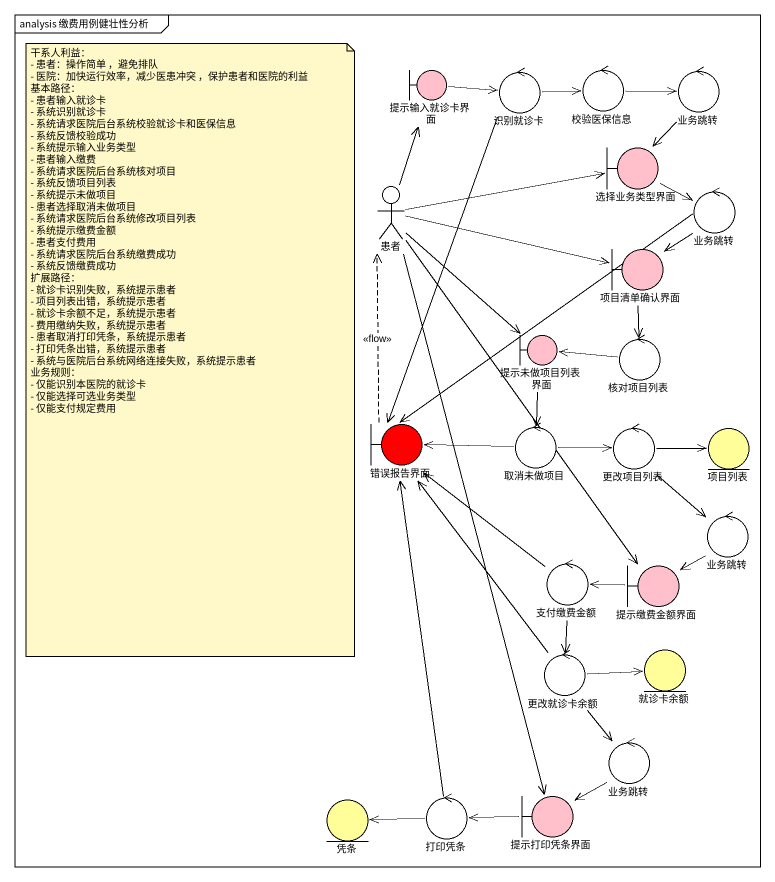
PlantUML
@startuml
mainframe analysis 缴费用例健壮性分析
boundary 提示输入就诊卡界面 #FFC0CB
control 识别就诊卡
control 校验医保信息
control 业务跳转
actor 患者
boundary 选择业务类型界面 #FFC0CB
control "业务跳转" as 业务跳转_2
boundary 项目清单确认界面 #FFC0CB
boundary 提示未做项目列表界面 #FFC0CB
control 核对项目列表
boundary 错误报告界面 #FF0000
control 取消未做项目
control 更改项目列表
entity 项目列表 #FFFE99
control "业务跳转" as 业务跳转_3
control 支付缴费金额
boundary 提示缴费金额界面 #FFC0CB
entity 就诊卡余额 #FFFE99
control 更改就诊卡余额
control "业务跳转" as 业务跳转_4
entity 凭条 #FFFE99
control 打印凭条
boundary 提示打印凭条界面 #FFC0CB
提示输入就诊卡界面 -right-> 识别就诊卡
识别就诊卡 -right-> 校验医保信息
识别就诊卡 --> 错误报告界面
校验医保信息 -right-> 业务跳转
业务跳转 --> 选择业务类型界面
患者 -up-> 提示输入就诊卡界面
患者 -right-> 选择业务类型界面
患者 -right-> 项目清单确认界面
患者 --> 提示未做项目列表界面
患者 --> 提示缴费金额界面
患者 --> 提示打印凭条界面
选择业务类型界面 -right-> 业务跳转_2
业务跳转_2 --> 项目清单确认界面
业务跳转_2 --> 错误报告界面
项目清单确认界面 --> 核对项目列表
提示未做项目列表界面 --> 取消未做项目
核对项目列表 -left-> 提示未做项目列表界面
错误报告界面 .up.> 患者 : <<flow>>
取消未做项目 -left-> 错误报告界面
取消未做项目 -right-> 更改项目列表
更改项目列表 -right-> 项目列表
更改项目列表 --> 业务跳转_3
业务跳转_3 --> 提示缴费金额界面
支付缴费金额 -up-> 错误报告界面
支付缴费金额 --> 更改就诊卡余额
提示缴费金额界面 -left-> 支付缴费金额
更改就诊卡余额 -up-> 错误报告界面
更改就诊卡余额 -right-> 就诊卡余额
更改就诊卡余额 --> 业务跳转_4
业务跳转_4 --> 提示打印凭条界面
打印凭条 -up-> 错误报告界面
打印凭条 -left-> 凭条
提示打印凭条界面 -left-> 打印凭条
note as N1
  干系人利益：
  - 患者：操作简单 ，避免排队
  - 医院：加快运行效率，减少医患冲突 ，保护患者和医院的利益
  基本路径：
  - 患者输入就诊卡
  - 系统识别就诊卡
  - 系统请求医院后台系统校验就诊卡和医保信息
  - 系统反馈校验成功
  - 系统提示输入业务类型
  - 患者输入缴费
  - 系统请求医院后台系统核对项目
  - 系统反馈项目列表
  - 系统提示未做项目
  - 患者选择取消未做项目
  - 系统请求医院后台系统修改项目列表
  - 系统提示缴费金额
  - 患者支付费用
  - 系统请求医院后台系统缴费成功
  - 系统反馈缴费成功
  扩展路径：
  - 就诊卡识别失败，系统提示患者
  - 项目列表出错，系统提示患者
  - 就诊卡余额不足，系统提示患者
  - 费用缴纳失败，系统提示患者
  - 患者取消打印凭条，系统提示患者
  - 打印凭条出错，系统提示患者
  - 系统与医院后台系统网络连接失败，系统提示患者
  业务规则：
  - 仅能识别本医院的就诊卡
  - 仅能选择可选业务类型
  - 仅能支付规定费用
end note
@enduml
